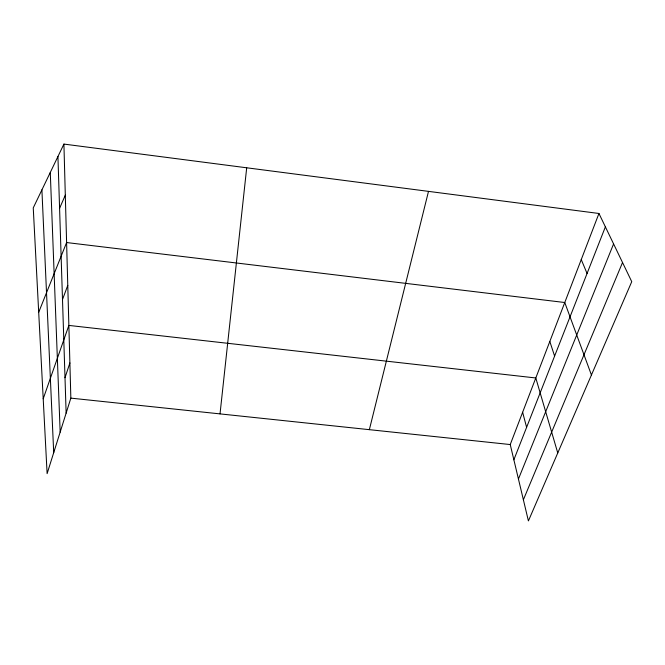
<?xml version="1.0" encoding="UTF-8"?>
<svg xmlns="http://www.w3.org/2000/svg" width="665" height="665" viewBox="0 0 665 665"><rect width="100%" height="100%" fill="white"/><g stroke="black" fill="none" stroke-linecap="round" stroke-linejoin="round"><path stroke-width="1" d="M220.024 413.888L246.698 167.788M369.358 429.665L428.501 191.37M63.915 144.081L70.847 398.127L47.115 473.63L33.25 207.879L63.915 144.081L598.949 213.482L631.75 281.669L528.409 520.919L510.238 444.553L598.949 213.482M65.004 377.712L69.892 362.924M43.208 398.784L68.861 325.418L535.799 377.969L557.76 452.981M62.502 299.533L67.772 285.385M513.862 459.773L605.383 226.856M38.695 312.292L66.6 242.542L564.768 302.517L591.434 375.01M518.442 479.008L613.587 243.905M523.38 499.781L622.54 262.509M59.584 208.295L65.311 195.153M70.847 398.127L510.238 444.553M581.252 259.583L587.07 273.473M549.822 341.461L554.602 356.091M522.632 412.267L526.605 427.346M41.903 189.874L53.707 452.665M50.282 172.451L60.166 432.117M57.93 156.533L66.134 413.131"/></g></svg>
